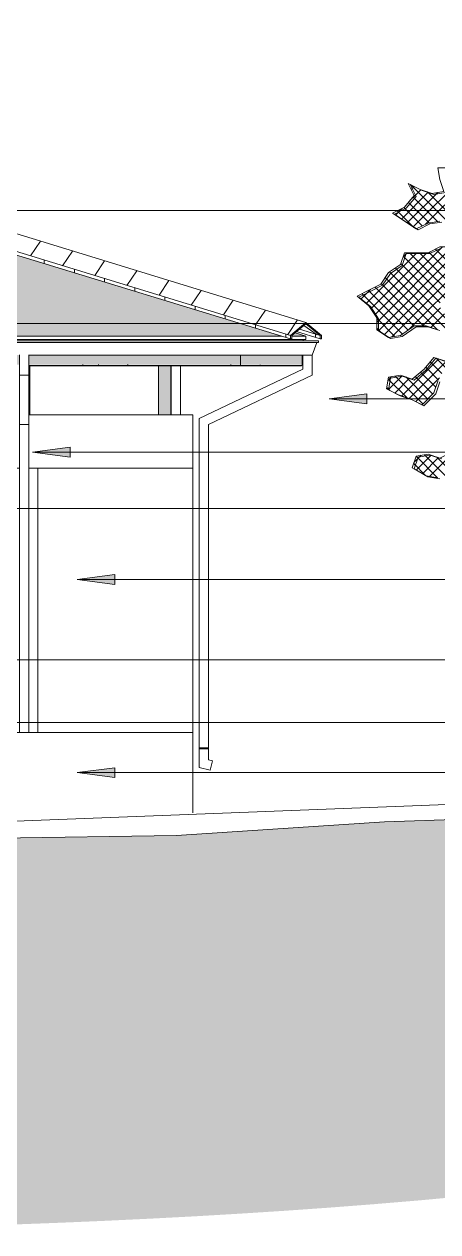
# Model space of a CAD drawing. Header units: millimetres. Extents: x -35517 to 139323, y -3702 to 5999.
# Drawn here: x 129443 to 132737, y -3702 to 5915 of the extents above; entities that cross this region are included whole.
import ezdxf

# ---------------------------------------------------------------- set-up
doc = ezdxf.new("R2010")
doc.units = ezdxf.units.MM
for name, color, linetype, lineweight in [('A-DETL-GENF', 92, 'Continuous', 5), ('A-DETL-THIN', 151, 'Continuous', 5), ('A-GENM', 13, 'Continuous', 5), ('A-ROOF', 132, 'Continuous', 9), ('A-ROOF-OTLN', 132, 'Continuous', 5), ('A-ROOF-PATT', 132, 'Continuous', 9), ('A-WALL', 113, 'Continuous', 9), ('C-TOPO', 7, 'Continuous', 5), ('G-ANNO-TEXT', 231, 'Continuous', 5), ('G-IMPT', 8, 'Continuous', 5), ('I-WALL', 2, 'Continuous', 9), ('L-PLNT', 71, 'Continuous', 5), ('S-COLS', 52, 'Continuous', 5)]:
    doc.layers.add(name, color=color, linetype=linetype, lineweight=lineweight)

# ---------------------------------------------------------------- blocks, each defined once
blk = doc.blocks.new('SVA_Shades of Green Tree - Australian_Tree_based_on_Leopard_Tree_2901-1101184-GENERAL EAST ELEVATION')
at = {"layer": 'G-IMPT'}
for p, q in [((24063.9, 4321.7), (24651.8, 4910.6)), ((23964.4, 4300.5), (24544.7, 4881.7)), ((24395.6, 4184), (23943, 4637.4)), ((23949.4, 4599.1), (23972.7, 4622.5)), ((23870.4, 4363.2), (24084.2, 4577.3)), ((23917.4, 4331.8), (24160, 4574.8)), ((23938.2, 4509.6), (23982.8, 4554.3)), ((23938.3, 4509.6), (24025.5, 4596.9)), ((23949.2, 4599.1), (23956.7, 4606.6)), ((23974.1, 4527.6), (23962.7, 4539.1)), ((24157.8, 4343.8), (23962.8, 4539.1)), ((24083.2, 4575.2), (24079.6, 4578.8)), ((24446, 4211.9), (24079.7, 4578.8)), ((24082.2, 4575.5), (24084.1, 4577.3)), ((24148, 4562.9), (24159.8, 4574.8)), ((23823.4, 4394.6), (23877.2, 4448.4)), ((23847.8, 4418.9), (23837.9, 4428.8)), ((23969.6, 4297), (23838, 4428.8)), ((23847.5, 4418.8), (23877.1, 4448.4)), ((23900, 4445), (23890.1, 4454.9)), ((24036.8, 4308.1), (23890.2, 4454.9)), ((23938.5, 4484.8), (23927.1, 4496.3)), ((24090.7, 4332.6), (23927.2, 4496.3)), ((23823.3, 4394.6), (23824.8, 4396.1)), ((23870.3, 4363.2), (23871.8, 4364.7)), ((23917.3, 4331.8), (23918.8, 4333.3)), ((23969.4, 4297), (23961.9, 4304.5)), ((23964.3, 4300.5), (23965.8, 4302)), ((23658.1, 3601.5), (24198.3, 4142.6)), ((23674.7, 3539.7), (24274.9, 4140.9)), ((23589.4, 3689.6), (23994.6, 4095.4)), ((23626.7, 3648.5), (24072.9, 4095.4)), ((23687.2, 3473.8), (24327.1, 4114.8)), ((23734.2, 3442.4), (24386.1, 4095.4)), ((23793.3, 3423.2), (24465.2, 4096.3)), ((23883.6, 4062.8), (23916.2, 4095.4)), ((23883.8, 4062.8), (23916.3, 4095.4)), ((23898.2, 4054.6), (23885.2, 4067.6)), ((24231.1, 3721.3), (23885.4, 4067.6)), ((23933.3, 3485.1), (24557.3, 4110.1)), ((23943.2, 4088), (23935.8, 4095.4)), ((24440.3, 3590.2), (23935.9, 4095.4)), ((23987.1, 4088), (23994.5, 4095.4)), ((24021.5, 4088), (24014.1, 4095.4)), ((24492.5, 3616.3), (24014.2, 4095.4)), ((24065.4, 4088), (24072.7, 4095.4)), ((24099.1, 4088.7), (24089.3, 4098.6)), ((24555.5, 3631.7), (24089.4, 4098.6)), ((24151.3, 4114.8), (24141.5, 4124.7)), ((24606.5, 3659.1), (24141.6, 4124.7)), ((23832.7, 3963.4), (23822.3, 3973.8)), ((24235, 3560.6), (23822.4, 3973.8)), ((23878.6, 3995.8), (23865.7, 4008.8)), ((24178.9, 3695.2), (23865.8, 4008.8)), ((23722.4, 3838.7), (23710.5, 3850.5)), ((24047, 3513.5), (23710.6, 3850.5)), ((23753.7, 3885.7), (23741.8, 3897.6)), ((24154.3, 3484.5), (23741.9, 3897.6)), ((23785.7, 3932.1), (23775.3, 3942.5)), ((24224.6, 3492.6), (23775.4, 3942.5)), ((23546.7, 3725.2), (23624.1, 3802.7)), ((23566.7, 3759.2), (23556.9, 3769.1)), ((23879.2, 3446.4), (23557, 3769.1)), ((23594.3, 3773.1), (23623.9, 3802.7)), ((23618.9, 3785.4), (23609.1, 3795.3)), ((23924.9, 3479), (23609.2, 3795.3)), ((23671.1, 3811.5), (23661.3, 3821.4)), ((23970.6, 3511.7), (23661.4, 3821.4)), ((23546.6, 3725.2), (23549.3, 3727.9)), ((23589.3, 3689.6), (23592, 3692.3)), ((24040.1, 3513.5), (24182.1, 3655.8)), ((23626.6, 3648.5), (23632.6, 3654.5)), ((23657.9, 3601.5), (23663.9, 3607.4)), ((23689.4, 3557.9), (23674.6, 3572.8)), ((23819.6, 3427.6), (23674.7, 3572.8)), ((24105.6, 3500.8), (24213.4, 3608.8)), ((23674.6, 3539.7), (23689.4, 3554.6)), ((23689.4, 3479.5), (23674.6, 3494.4)), ((23711.4, 3457.6), (23674.7, 3494.4)), ((23687, 3473.8), (23689.4, 3476.2)), ((23711.3, 3457.6), (23703.8, 3465.1)), ((23734, 3442.4), (23735.5, 3443.9)), ((23932.1, 2934.9), (24372.9, 3376.3)), ((23873.4, 2954.5), (24167.8, 3249.4)), ((24075.5, 3171.2), (24064.1, 3182.6)), ((24165.6, 3081.1), (24064.2, 3182.6)), ((24111.1, 3213.9), (24099.7, 3225.4)), ((24191.7, 3133.4), (24099.8, 3225.4)), ((24150.9, 3252.5), (24147.2, 3256.2)), ((24232, 3171.4), (24147.4, 3256.2)), ((23764.9, 3081.2), (23792.2, 3108.6)), ((23765.1, 3081.2), (23792.3, 3108.6)), ((23766.1, 3003.9), (23877.6, 3115.6)), ((23780, 3075.1), (23766.2, 3088.9)), ((23914.1, 2940.9), (23766.3, 3088.9)), ((23818.3, 2977.7), (23936.4, 3096)), ((23828.6, 3104.8), (23820.2, 3113.2)), ((24042.3, 2890.8), (23820.3, 3113.2)), ((23874.3, 3112.4), (23877.5, 3115.6)), ((23909.1, 3102.6), (23905.5, 3106.2)), ((24081.5, 2930.1), (23905.6, 3106.2)), ((23934.4, 3094.1), (23936.2, 3096)), ((23991.9, 3098), (23981.2, 3108.8)), ((24120.6, 2969.3), (23981.3, 3108.8)), ((23985.4, 2909.8), (24174.7, 3099.4)), ((24034.7, 3133.7), (24023.9, 3144.5)), ((24145, 3023.3), (24024, 3144.5)), ((23768.8, 3007.8), (23755, 3021.7)), ((23779.7, 2997.1), (23755.1, 3021.7)), ((23766, 3003.9), (23768.6, 3006.4)), ((24095, 2313.7), (24350.5, 2569.7)), ((23981.7, 2402.5), (23968.7, 2415.5)), ((24063.7, 2320.4), (23968.8, 2415.5)), ((23972.3, 2426.2), (23998.3, 2452.2)), ((23972.4, 2426.2), (24028.3, 2482.2)), ((23988.2, 2363.6), (24107.6, 2483.2)), ((24001.3, 2461.3), (23988.3, 2474.3)), ((24159.4, 2303), (23988.4, 2474.3)), ((24016.3, 2470.3), (24028.2, 2482.2)), ((24038.1, 2335.1), (24166.3, 2463.6)), ((24062.8, 2478.1), (24054.3, 2486.5)), ((24332.3, 2208.2), (24054.5, 2486.5)), ((24105.6, 2481.3), (24107.4, 2483.2)), ((24153.9, 2465.2), (24150.3, 2468.9)), ((24385.4, 2233.5), (24150.4, 2468.9)), ((24063.6, 2320.4), (24061, 2323))]:
    blk.add_line(p, q, dxfattribs=at)
at = {"layer": 'G-IMPT', "flags": 128}
for points in [[(24208.7, 4582.9), (24114.5, 4567.2), (24020.3, 4598.7), (23926, 4645.8), (23973.1, 4551.5), (23894.6, 4457.1), (23800.4, 4409.9), (23894.6, 4347), (23988.9, 4284.1), (24083.1, 4331.3), (24177.3, 4347)], [(24177.3, 4142.6), (24083.1, 4095.4), (23894.6, 4095.4), (23863.2, 4001.1), (23769, 3938.2), (23706.1, 3843.8), (23611.9, 3796.6), (23517.7, 3749.4), (23611.9, 3670.8), (23674.7, 3576.4), (23674.7, 3482.1), (23769, 3419.2), (23863.2, 3434.9), (23973.1, 3513.5), (24067.4, 3513.5), (24161.6, 3482.1)], [(24224.5, 3230.5), (24130.2, 3261.9), (24051.7, 3167.6), (23957.4, 3088.9), (23863.2, 3120.4), (23769, 3104.7), (23753.3, 3010.3), (23847.5, 2963.1), (23941.7, 2931.7), (24036, 2884.5), (24130.2, 2978.8), (24161.6, 3073.2)], [(24177.3, 2459.9), (24083.1, 2491.3), (23988.9, 2475.6), (23957.4, 2381.2), (24067.4, 2318.3), (24161.6, 2302.6)], [(25202.8, 5157.4), (25119.6, 5101.9), (25025.4, 5117.6), (24931.1, 5117.6), (24836.9, 5101.9), (24742.6, 5070.5), (24648.4, 5070.5), (24569.9, 4976.1), (24554.2, 4881.7), (24459.9, 4881.7), (24350, 4850.3), (24255.7, 4771.7), (24161.5, 4771.7), (24177.2, 4677.3), (24208.6, 4582.9), (24114.4, 4567.2), (24020.4, 4598.6)], [(23940.7, 4638.4), (23925.9, 4645.8), (23973, 4551.5), (23894.5, 4457.1), (23800.2, 4409.9), (23894.5, 4347), (23988.7, 4284.1), (23990.9, 4285.2)], [(24286.3, 4135.2), (24271.4, 4142.6), (24177.2, 4142.6), (24083, 4095.4), (23894.5, 4095.4), (23863.1, 4001.1), (23768.8, 3938.2), (23706, 3843.8), (23611.8, 3796.6), (23517.5, 3749.4), (23611.8, 3670.8), (23674.6, 3576.4), (23674.6, 3482.1), (23768.8, 3419.2), (23771.8, 3419.7)], [(24302, 3411.7), (24287.2, 3419.2), (24302.9, 3324.8), (24224.3, 3230.5), (24130.1, 3261.9), (24051.6, 3167.6), (23957.3, 3088.9), (23863.1, 3120.4), (23768.8, 3104.7), (23753.1, 3010.3), (23768, 3002.9)], [(24317, 2592), (24302.9, 2601.4), (24271.4, 2507), (24177.2, 2459.9), (24083, 2491.3), (23988.7, 2475.6), (23957.3, 2381.2), (24067.3, 2318.3), (24070, 2317.9)]]:
    blk.add_lwpolyline(points, dxfattribs=at)
at = {"layer": 'L-PLNT'}
for p, q in [((24035, 4591.3), (23940.7, 4638.4)), ((23940.7, 4638.4), (23987.9, 4544.1)), ((23940.7, 4638.4), (23940.7, 4638.4)), ((23987.9, 4544.1), (23909.3, 4449.7)), ((24129.2, 4559.8), (24035, 4591.3)), ((24223.5, 4575.5), (24129.2, 4559.8)), ((23909.3, 4449.7), (23815.1, 4402.6)), ((23815.1, 4402.6), (23909.3, 4339.6)), ((23909.3, 4339.6), (24003.6, 4276.7)), ((24097.8, 4323.9), (24192.1, 4339.6)), ((24003.6, 4276.7), (24097.8, 4323.9)), ((23909.3, 4088), (23877.9, 3993.7)), ((24097.8, 4088), (23909.3, 4088)), ((23909.3, 4088), (23909.3, 4088)), ((24192.1, 4135.2), (24097.8, 4088)), ((23877.9, 3993.7), (23783.7, 3930.8)), ((23783.7, 3930.8), (23720.9, 3836.4)), ((23783.6, 3930.8), (23783.7, 3930.8)), ((23626.6, 3789.2), (23532.4, 3742)), ((23720.9, 3836.4), (23626.6, 3789.2)), ((23532.3, 3742), (23532.4, 3742)), ((23532.4, 3742), (23626.6, 3663.4)), ((23626.6, 3663.4), (23689.4, 3569.1)), ((23626.6, 3663.4), (23626.6, 3663.4)), ((23689.4, 3569.1), (23689.4, 3474.7)), ((23689.4, 3569.1), (23689.4, 3569.1)), ((23689.4, 3474.7), (23783.7, 3411.8)), ((23689.4, 3474.7), (23689.4, 3474.7)), ((23877.9, 3427.5), (23987.9, 3506.1)), ((23987.9, 3506.1), (24082.1, 3506.1)), ((24082.1, 3506.1), (24176.3, 3474.7)), ((23783.7, 3411.8), (23877.9, 3427.5)), ((24144.9, 3254.5), (24066.4, 3160.2)), ((24239.2, 3223.1), (24144.9, 3254.5)), ((24144.9, 3254.5), (24144.9, 3254.5)), ((23783.7, 3097.3), (23768, 3002.9)), ((23783.6, 3097.3), (23783.7, 3097.3)), ((23877.9, 3113), (23783.7, 3097.3)), ((23972.2, 3081.5), (23877.9, 3113)), ((24066.4, 3160.2), (23972.2, 3081.5)), ((24066.4, 3160.2), (24066.4, 3160.2)), ((23767.9, 3002.9), (23768, 3002.9)), ((23768, 3002.9), (23862.2, 2955.7)), ((24144.9, 2971.4), (24176.3, 3065.8)), ((23862.2, 2955.7), (23956.5, 2924.3)), ((23956.5, 2924.3), (24050.7, 2877.1)), ((24050.7, 2877.1), (24144.9, 2971.4)), ((24003.6, 2468.2), (23972.2, 2373.8)), ((24003.5, 2468.2), (24003.6, 2468.2)), ((24097.8, 2483.9), (24003.6, 2468.2)), ((24192.1, 2452.5), (24097.8, 2483.9)), ((23972.1, 2373.8), (23972.2, 2373.8)), ((23972.2, 2373.8), (24082.1, 2310.9)), ((24082.1, 2310.9), (24176.3, 2295.2))]:
    blk.add_line(p, q, dxfattribs=at)
blk = doc.blocks.new('FP_607-GENERAL EAST ELEVATION')
at = {"layer": 'A-ROOF-OTLN'}
for p, q in [((20904.5, 3195), (21937.4, 3195)), ((22034.9, 3195), (23071.2, 3195))]:
    blk.add_line(p, q, dxfattribs=at)
at = {"layer": 'A-ROOF-PATT', "lineweight": 5}
for p, q in [((20904.5, 3197), (23077.9, 3197)), ((21106.4, 3194), (21139.9, 3194)), ((21332.3, 3193.9), (21332.2, 3193.8)), ((21332.5, 3193.9), (21332.3, 3193.9)), ((21332.7, 3193.9), (21332.5, 3193.9)), ((21332.9, 3194), (21332.7, 3193.9)), ((21333.1, 3194.1), (21332.9, 3194)), ((21333.3, 3194.1), (21333.1, 3194.1)), ((21333.5, 3204.1), (21333.3, 3204.5)), ((21333.5, 3194.2), (21333.3, 3194.1)), ((21333.7, 3203.8), (21333.5, 3204.1)), ((21333.7, 3194.3), (21333.5, 3194.2)), ((21333.9, 3203.4), (21333.7, 3203.8)), ((21333.9, 3194.5), (21333.7, 3194.3)), ((21334.1, 3203), (21333.9, 3203.4)), ((21334, 3194.6), (21333.9, 3194.5)), ((21334.2, 3194.7), (21334, 3194.6)), ((21334.3, 3202.6), (21334.1, 3203)), ((21334.4, 3194.9), (21334.2, 3194.7)), ((21334.5, 3202.3), (21334.3, 3202.6)), ((21334.6, 3195), (21334.4, 3194.9)), ((21334.7, 3201.9), (21334.5, 3202.3)), ((21334.8, 3195.2), (21334.6, 3195)), ((21334.9, 3201.6), (21334.7, 3201.9)), ((21335, 3195.4), (21334.8, 3195.2)), ((21335.1, 3201.2), (21334.9, 3201.6)), ((21335.2, 3195.6), (21335, 3195.4)), ((21335.3, 3200.9), (21335.1, 3201.2)), ((21335.4, 3195.8), (21335.2, 3195.6)), ((21335.4, 3200.5), (21335.3, 3200.9)), ((21335.6, 3200.2), (21335.4, 3200.5)), ((21335.5, 3196), (21335.4, 3195.8)), ((21335.8, 3199.8), (21335.6, 3200.2)), ((21336, 3199.5), (21335.8, 3199.8)), ((21336.2, 3199.2), (21336, 3199.5)), ((21336.4, 3198.8), (21336.2, 3199.2)), ((21336.6, 3198.5), (21336.4, 3198.8)), ((21336.8, 3198.2), (21336.6, 3198.5)), ((21337, 3197.9), (21336.8, 3198.2)), ((21337.2, 3197.6), (21337, 3197.9)), ((21337.4, 3197.4), (21337.2, 3197.6)), ((21337.6, 3197.1), (21337.4, 3197.4)), ((21337.7, 3196.8), (21337.6, 3197.1)), ((21337.9, 3196.6), (21337.7, 3196.8)), ((21338.1, 3196.3), (21337.9, 3196.6)), ((21338.3, 3196.1), (21338.1, 3196.3)), ((21338.5, 3195.9), (21338.3, 3196.1)), ((21338.7, 3195.7), (21338.5, 3195.9)), ((21338.9, 3195.5), (21338.7, 3195.7)), ((21339.1, 3195.3), (21338.9, 3195.5)), ((21339.3, 3195.1), (21339.1, 3195.3)), ((21339.5, 3194.9), (21339.3, 3195.1)), ((21339.7, 3194.8), (21339.5, 3194.9)), ((21339.9, 3194.6), (21339.7, 3194.8)), ((21340, 3194.5), (21339.9, 3194.6)), ((21340.2, 3194.4), (21340, 3194.5)), ((21340.4, 3194.2), (21340.2, 3194.4)), ((21340.6, 3194.2), (21340.4, 3194.2)), ((21340.8, 3194.1), (21340.6, 3194.2)), ((21341, 3194), (21340.8, 3194.1)), ((21341.2, 3193.9), (21341, 3194)), ((21341.4, 3193.9), (21341.2, 3193.9)), ((21341.6, 3193.9), (21341.4, 3193.9)), ((21341.8, 3193.8), (21341.6, 3193.9)), ((21411.2, 3194), (21444.7, 3194)), ((21457.7, 3204.2), (21457.6, 3203.9)), ((21457.9, 3204.5), (21457.7, 3204.2)), ((21614.4, 3194), (21647.9, 3194)), ((21684.5, 3193.9), (21684.3, 3193.9)), ((21684.7, 3194), (21684.5, 3193.9)), ((21684.9, 3194), (21684.7, 3194)), ((21685.1, 3194.1), (21684.9, 3194)), ((21685.3, 3194.2), (21685.1, 3194.1)), ((21685.5, 3194.3), (21685.3, 3194.2)), ((21685.7, 3194.4), (21685.5, 3194.3)), ((21685.9, 3194.5), (21685.7, 3194.4)), ((21686.1, 3194.6), (21685.9, 3194.5)), ((21686.3, 3194.8), (21686.1, 3194.6)), ((21686.4, 3194.9), (21686.3, 3194.8)), ((21686.6, 3195.1), (21686.4, 3194.9)), ((21686.8, 3195.3), (21686.6, 3195.1)), ((21687, 3195.5), (21686.8, 3195.3)), ((21687.2, 3195.7), (21687, 3195.5)), ((21687.4, 3195.9), (21687.2, 3195.7)), ((21687.6, 3196.1), (21687.4, 3195.9)), ((21687.8, 3196.4), (21687.6, 3196.1)), ((21688, 3196.6), (21687.8, 3196.4)), ((21688.2, 3196.9), (21688, 3196.6)), ((21688.3, 3197.1), (21688.2, 3196.9)), ((21688.5, 3197.4), (21688.3, 3197.1)), ((21688.7, 3197.7), (21688.5, 3197.4)), ((21688.9, 3198), (21688.7, 3197.7)), ((21689.1, 3198.3), (21688.9, 3198)), ((21689.3, 3198.6), (21689.1, 3198.3)), ((21689.5, 3198.9), (21689.3, 3198.6)), ((21689.7, 3199.2), (21689.5, 3198.9)), ((21689.9, 3199.5), (21689.7, 3199.2)), ((21690.1, 3199.9), (21689.9, 3199.5)), ((21690.2, 3200.2), (21690.1, 3199.9)), ((21690.4, 3200.5), (21690.2, 3200.2)), ((21690.6, 3200.9), (21690.4, 3200.5)), ((21690.8, 3201.2), (21690.6, 3200.9)), ((21691, 3201.6), (21690.8, 3201.2)), ((21691.2, 3201.9), (21691, 3201.6)), ((21691.4, 3202.3), (21691.2, 3201.9)), ((21691.6, 3202.7), (21691.4, 3202.3)), ((21691.8, 3203), (21691.6, 3202.7)), ((21692, 3203.4), (21691.8, 3203)), ((21692.2, 3203.8), (21692, 3203.4)), ((21692.3, 3204.1), (21692.2, 3203.8)), ((21692.5, 3204.5), (21692.3, 3204.1)), ((22122.4, 3194), (22155.9, 3194)), ((22427.2, 3194), (22460.7, 3194)), ((22505.5, 3193.9), (22505.3, 3193.8)), ((22505.7, 3193.9), (22505.5, 3193.9)), ((22505.9, 3193.9), (22505.7, 3193.9)), ((22506.1, 3194), (22505.9, 3193.9)), ((22506.3, 3194.1), (22506.1, 3194)), ((22506.5, 3194.2), (22506.3, 3194.1)), ((22506.7, 3194.2), (22506.5, 3194.2)), ((22506.9, 3194.4), (22506.7, 3194.2)), ((22507.1, 3194.5), (22506.9, 3194.4)), ((22507.2, 3194.6), (22507.1, 3194.5)), ((22507.4, 3194.8), (22507.2, 3194.6)), ((22507.6, 3194.9), (22507.4, 3194.8)), ((22507.8, 3195.1), (22507.6, 3194.9)), ((22508, 3195.3), (22507.8, 3195.1)), ((22508.2, 3195.5), (22508, 3195.3)), ((22508.4, 3195.7), (22508.2, 3195.5)), ((22508.6, 3195.9), (22508.4, 3195.7)), ((22508.8, 3196.1), (22508.6, 3195.9)), ((22509, 3196.3), (22508.8, 3196.1)), ((22509.2, 3196.6), (22509, 3196.3)), ((22509.4, 3196.8), (22509.2, 3196.6)), ((22509.5, 3197.1), (22509.4, 3196.8)), ((22509.7, 3197.4), (22509.5, 3197.1)), ((22509.9, 3197.6), (22509.7, 3197.4)), ((22510.1, 3197.9), (22509.9, 3197.6)), ((22510.3, 3198.2), (22510.1, 3197.9)), ((22510.5, 3198.5), (22510.3, 3198.2)), ((22510.7, 3198.8), (22510.5, 3198.5)), ((22510.9, 3199.2), (22510.7, 3198.8)), ((22511.1, 3199.5), (22510.9, 3199.2)), ((22511.3, 3199.8), (22511.1, 3199.5)), ((22511.5, 3200.2), (22511.3, 3199.8)), ((22511.6, 3200.5), (22511.5, 3200.2)), ((22511.8, 3200.9), (22511.6, 3200.5)), ((22512, 3201.2), (22511.8, 3200.9)), ((22512.2, 3201.6), (22512, 3201.2)), ((22512.4, 3201.9), (22512.2, 3201.6)), ((22512.6, 3202.3), (22512.4, 3201.9)), ((22512.8, 3202.6), (22512.6, 3202.3)), ((22513, 3203), (22512.8, 3202.6)), ((22513.2, 3203.4), (22513, 3203)), ((22513.4, 3203.8), (22513.2, 3203.4)), ((22513.6, 3204.1), (22513.4, 3203.8)), ((22513.8, 3204.5), (22513.6, 3204.1)), ((22589.7, 3197), (22589.7, 3204.5)), ((22732, 3194), (22765.5, 3194)), ((22740.2, 3193.9), (22740, 3193.8)), ((22740.3, 3193.9), (22740.2, 3193.9)), ((22740.5, 3193.9), (22740.3, 3193.9)), ((22740.7, 3194), (22740.5, 3193.9)), ((22740.9, 3194.1), (22740.7, 3194)), ((22741.1, 3194.1), (22740.9, 3194.1)), ((22741.3, 3194.2), (22741.1, 3194.1)), ((22741.5, 3194.4), (22741.3, 3194.2)), ((22741.7, 3194.5), (22741.5, 3194.4)), ((22741.9, 3194.6), (22741.7, 3194.5)), ((22742.1, 3194.7), (22741.9, 3194.6)), ((22742.2, 3194.9), (22742.1, 3194.7)), ((22742.4, 3195.1), (22742.2, 3194.9)), ((22742.6, 3195.2), (22742.4, 3195.1)), ((22742.8, 3195.4), (22742.6, 3195.2)), ((22743, 3195.6), (22742.8, 3195.4)), ((22743.2, 3195.8), (22743, 3195.6)), ((22743.4, 3196.1), (22743.2, 3195.8)), ((22743.6, 3196.3), (22743.4, 3196.1)), ((22743.8, 3196.5), (22743.6, 3196.3)), ((22744, 3196.8), (22743.8, 3196.5)), ((22744.2, 3197.1), (22744, 3196.8)), ((22744.3, 3197.3), (22744.2, 3197.1)), ((22744.5, 3197.6), (22744.3, 3197.3)), ((22744.7, 3197.9), (22744.5, 3197.6)), ((22744.9, 3198.2), (22744.7, 3197.9)), ((22745.1, 3198.5), (22744.9, 3198.2)), ((22745.3, 3198.8), (22745.1, 3198.5)), ((22745.5, 3199.1), (22745.3, 3198.8)), ((22745.7, 3199.4), (22745.5, 3199.1)), ((22745.9, 3199.8), (22745.7, 3199.4)), ((22746.1, 3200.1), (22745.9, 3199.8)), ((22746.2, 3200.4), (22746.1, 3200.1)), ((22746.4, 3200.8), (22746.2, 3200.4)), ((22746.6, 3201.1), (22746.4, 3200.8)), ((22746.8, 3201.5), (22746.6, 3201.1)), ((22747, 3201.8), (22746.8, 3201.5))]:
    blk.add_line(p, q, dxfattribs=at)
blk = doc.blocks.new('Downpipe - Downpipe-1373795-GENERAL EAST ELEVATION')
at = {"layer": 'A-GENM'}
for p, q in [((23084.8, 3166.5), (23084.8, 3280.1)), ((23159.8, 3119), (23159.8, 3280.1)), ((23084.8, 3166.5), (22259.8, 2775)), ((22334.8, 2727.6), (23159.8, 3119)), ((22259.8, 2775), (22259.8, 144.1)), ((22334.8, 144.1), (22334.8, 2727.6)), ((22259.8, 151.5), (22334.8, 151.5)), ((22259.8, 151.5), (22259.8, -3.5)), ((22259.8, 144.1), (22334.8, 144.1)), ((22334.8, 55.9), (22334.8, 151.5)), ((22365.8, 48.6), (22334.8, 55.9)), ((22348.6, -24.4), (22365.8, 48.6)), ((22259.8, -3.5), (22348.6, -24.4))]:
    blk.add_line(p, q, dxfattribs=at)
blk = doc.blocks.new('M_Concrete-Rectangular-Column - 200 x 300m-V612-GENERAL EAST ELEVATION')
at = {"layer": 'S-COLS'}
for p, q in [((20775.7, 2380), (20775.7, 275.3)), ((20829.5, 2380), (20775.7, 2380)), ((20975.7, 2380), (20904.5, 2380)), ((20975.7, 2380), (20975.7, 275.6))]:
    blk.add_line(p, q, dxfattribs=at)
blk = doc.blocks.new('Downpipe - Downpipe-V611-GENERAL EAST ELEVATION')
at = {"layer": 'A-GENM'}
for p, q in [((1265.5, 3119), (1265.5, 3282.2)), ((1340.5, 3282.2), (1340.5, 3119)), ((1265.5, 3119), (1340.5, 3119)), ((1265.5, 2727.6), (1265.5, 3119)), ((1340.5, 3119), (1340.5, 2727.6)), ((1265.5, 2727.6), (1340.5, 2727.6)), ((1265.5, 275.3), (1265.5, 2727.6)), ((1340.5, 2727.6), (1340.5, 275.3))]:
    blk.add_line(p, q, dxfattribs=at)

msp = doc.modelspace()

# ---------------------------------------------------------------- hatches: boundary and pattern name
at = {"layer": 'A-DETL-GENF'}
msp.add_hatch(color=9, dxfattribs=at).paths.add_polyline_path([(130611.1, 2805), (130611.1, 3195), (130513.6, 3195), (130513.6, 2805), (130575.4, 2805)])
h = msp.add_hatch(dxfattribs=at)
h.set_pattern_fill('FP_138', style=0, pattern_type=2)
h.set_pattern_definition([(45, (149900.19, 31118.52), (0, 179.9997), [127.279, -127.279]), (45, (149930.19, 31088.52), (0, 179.9997), [127.279, -127.279]), (45, (149960.19, 31058.52), (0, 179.9997), [127.279, -127.279]), (315, (149990.19, 31058.52), (179.9997, 0), [127.279, -127.279]), (315, (150020.19, 31088.52), (179.9997, 0), [127.279, -127.279]), (315, (150050.19, 31118.52), (179.9997, 0), [127.279, -127.279])])
h.paths.add_polyline_path([(125888.9, -3702), (126274.1, -3701.1), (126658.8, -3699), (127042.7, -3695.6), (127425.6, -3690.8), (127807.4, -3684.6), (128187.8, -3677), (128566.6, -3667.9), (128943.7, -3657.2), (129318.8, -3644.9), (129691.7, -3631), (130062.3, -3615.3), (130430.3, -3597.8), (130795.5, -3578.6), (131157.8, -3557.4), (131516.9, -3534.3), (131872.6, -3509.2), (132224.8, -3482), (132573.2, -3452.8), (132917.7, -3421.4), (133257.9, -3387.8), (133593.9, -3351.9), (133925.2, -3313.8), (134251.8, -3273.2), (134573.4, -3230.3), (134889.9, -3184.8), (135201, -3136.9), (135506.5, -3086.3), (135806.3, -3033.2), (136100.1, -2977.3), (136387.8, -2918.7), (136669.1, -2857.3), (136943.8, -2793), (137211.8, -2725.9), (137472.8, -2655.8), (137726.7, -2582.7), (137973.2, -2506.5), (138212.1, -2427.2), (138443.3, -2344.7), (138666.5, -2259), (138881.6, -2170), (139088.3, -2077.7), (139286.4, -1982), (139323.2, -1962.8), (139323.2, -73.7), (135563.7, -338), (132313.4, -435.9), (130656, -545.7), (126050.7, -619.6), (122952.4, -670.4), (106443.6, -669.3), (100712.2, -606.5), (100712.2, -2836.5), (101308.6, -2850), (101998, -2868), (102689, -2888.5), (103383.4, -2911.2), (104083, -2936.1), (105026.5, -2972.3), (105985.9, -3011.7), (107213.7, -3065), (108739.1, -3133.7), (112299.8, -3295.4), (113784.9, -3360.2), (115191.4, -3419.2), (116322.4, -3464.6), (117674.1, -3516.3), (118727, -3554.5), (119810.8, -3591.2), (120547.7, -3614.2), (121294.4, -3635.3), (122049.2, -3654.4), (122810.5, -3670.8), (123576.7, -3684.2), (124346.2, -3694.1), (125117.5, -3700.2), (125503.2, -3701.7)])
at = {"layer": 'A-ROOF-PATT', "lineweight": 5}
h = msp.add_hatch(dxfattribs=at)
h.set_pattern_fill('FP_127', color=256, style=0, pattern_type=2)
h.set_pattern_definition([(56.205, (127740.78, 4676), (-308.4, -0.001), [])])
h.paths.add_polyline_path([(131563.2, 3436.8), (131686.9, 3540.1), (123918.4, 5915.2), (123918.4, 5815.4), (123899.6, 5810.4), (123799.4, 5810.4), (131480.4, 3462.1)])
h = msp.add_hatch(dxfattribs=at)
h.set_pattern_fill('FP_115', color=256, style=0, pattern_type=2)
h.set_pattern_definition([(0, (108576.226, 12145.564), (323.85, 44.557), [76.2, -63.5, 88.9, -38.1, -165.1]), (0, (108576.226, 12145.564), (323.85, 44.557), [-266.7, 114.3, -50.8]), (0, (108652.426, 12147.42), (323.85, 44.557), [63.5, -241.3, 50.8, -76.2]), (0, (108804.826, 12142.78), (323.85, 44.557), [38.1, -393.7]), (90, (108576.23, 12145.56), (-107.95, 44.557), [42.701, -135.529]), (90, (108652.43, 12145.56), (-107.95, 44.557), [41.773, -136.457]), (90, (108715.93, 12145.56), (-107.95, 44.557), [38.988, -139.242]), (90, (108804.83, 12142.78), (-107.95, 44.557), [42.701, -135.529]), (90, (108842.93, 12142.78), (-107.95, 44.557), [42.701, -135.529]), (90, (108957.23, 12145.56), (-107.95, 44.557), [40.844, -137.385])])
h.paths.add_polyline_path([(119414.4, 3431.1), (131491.7, 3431.1), (123794.7, 5784.4), (123794.7, 5806.2), (114537.1, 5806.2), (114537.1, 5784.4), (106840.1, 3431.1), (118811.1, 3431.1)])
h.paths.add_polyline_path([(106745.2, 3431.1), (106758, 3431.1), (106758, 3435.3), (106731.4, 3457.6), (106644.9, 3431.1)])
h.paths.add_polyline_path([(131604.4, 3431.1), (131686.9, 3431.1), (131600.4, 3457.6), (131573.8, 3435.3), (131573.8, 3431.1)])
h = msp.add_hatch(dxfattribs=at)
h.set_pattern_fill('FP_126', color=256, style=0, pattern_type=2)
h.set_pattern_definition([(90, (127678.9, 4618.24), (-240.416, 1e-14), [])])
h.paths.add_polyline_path([(131563.2, 3424.6), (131563.2, 3436.8), (123799.4, 5810.4), (123794.7, 5810.4), (123794.7, 5799.7), (131480.4, 3449.9)])
h = msp.add_hatch(dxfattribs=at)
h.set_pattern_fill('FP_125', color=256, style=0, pattern_type=2)
h.set_pattern_definition([(90, (127678.9, 4604.5), (-240.416, 1e-14), [])])
h.paths.add_polyline_path([(131563.2, 3409.3), (131563.2, 3424.6), (123794.7, 5799.7), (123794.7, 5784.4), (131480.4, 3434.6)])
h = msp.add_hatch(dxfattribs=at)
h.set_pattern_fill('FP_122', color=256, style=0, pattern_type=2)
h.set_pattern_definition([(90, (131686.9, 3474.71), (-240.42, 1e-14), [])])
h.paths.add_polyline_path([(131563.2, 3409.3), (131573.8, 3409.3), (131573.8, 3435.3), (131686.9, 3529.8), (131800, 3435.3), (131800, 3409.3), (131810.6, 3409.3), (131810.6, 3436.8), (131686.9, 3540.1), (131563.2, 3436.8), (131563.2, 3424.6)])
h = msp.add_hatch(dxfattribs=at)
h.set_pattern_fill('FP_123', color=256, style=0, pattern_type=2)
h.set_pattern_definition([(90, (127915.78, 4609.84), (-240.416, 1e-14), [])])
h.paths.add_polyline_path([(131800, 3409.3), (131800, 3435.3), (131634.4, 3486), (131611.6, 3466.9), (131782, 3414.8)])
h = msp.add_hatch(dxfattribs=at)
h.set_pattern_fill('FP_124', color=256, style=0, pattern_type=2)
h.set_pattern_definition([(145.26, (127859.216, 4670.12), (-143.142, 0.0011), [])])
h.paths.add_polyline_path([(131800, 3435.3), (131686.9, 3529.8), (131634.4, 3486), (131795.3, 3436.8)])
h = msp.add_hatch(dxfattribs=at)
h.set_pattern_fill('FP_128', color=256, style=0, pattern_type=2)
h.set_pattern_definition([(0, (121757.79, 0), (406.4, 101.6), [33.528, -271.272, 33.528, -271.272, -1625.6]), (0, (121757.79, 0), (406.4, 101.6), [-609.6, 33.528, -576.072, 33.528, -271.272, -711.2]), (0, (121757.79, 0), (406.4, 101.6), [-1524, 33.528, -169.672, 33.528, -474.472]), (120, (121910.19, 50.8), (-291.1882, 301.1527), [33.528, -271.272, 33.528, -271.272, -1625.6]), (120, (121910.19, 50.8), (-291.1882, 301.1527), [-609.6, 33.528, -576.072, 33.528, -271.272, -711.2]), (120, (121910.19, 50.8), (-291.1882, 301.1527), [-1524, 33.528, -169.672, 33.528, -474.472]), (240, (121960.99, 254), (-115.2118, -402.7527), [33.528, -271.272, 33.528, -271.272, -1625.6]), (240, (121960.99, 254), (-115.2118, -402.7527), [-609.6, 33.528, -576.072, 33.528, -271.272, -711.2]), (240, (121960.99, 254), (-115.2118, -402.7527), [-1524, 33.528, -169.672, 33.528, -474.472])])
h.paths.add_polyline_path([(118811.1, 3204.5), (129405.7, 3204.5), (129405.7, 3280.1), (116286.7, 3280.1), (116286.7, 3204.5), (118735.7, 3204.5)])
h.paths.add_polyline_path([(131656.9, 3204.5), (131656.9, 3280.1), (129480.7, 3280.1), (129480.7, 3204.5), (131480.4, 3204.5)])
h.paths.add_polyline_path([(106745.2, 3204.5), (109841.7, 3204.5), (109841.7, 3280.1), (106674.9, 3280.1), (106674.9, 3204.5)])
h.paths.add_polyline_path([(109916.7, 3204.5), (116211.7, 3204.5), (116211.7, 3280.1), (109916.7, 3280.1)])
h = msp.add_hatch(dxfattribs=at)
h.set_pattern_fill('FP_129', color=256, style=0, pattern_type=2)
h.set_pattern_definition([(0, (119165.9, 3309.8), (0, 1200), []), (90, (119166, 3309.8), (-2400, 1e-13), [])])
h.paths.add_polyline_path([(118811.1, 3204.5), (129405.7, 3204.5), (129405.7, 3280.1), (116286.7, 3280.1), (116286.7, 3204.5), (118735.7, 3204.5)])
h.paths.add_polyline_path([(131656.9, 3204.5), (131656.9, 3280.1), (129480.7, 3280.1), (129480.7, 3204.5), (131480.4, 3204.5)])
h.paths.add_polyline_path([(106745.2, 3204.5), (109841.7, 3204.5), (109841.7, 3280.1), (106674.9, 3280.1), (106674.9, 3204.5)])
h.paths.add_polyline_path([(109916.7, 3204.5), (116211.7, 3204.5), (116211.7, 3280.1), (109916.7, 3280.1)])
at = {"layer": 'G-ANNO-TEXT'}
for points in [[(131871.3, 2932.5), (132171.3, 2893), (132171.3, 2972)], [(129510.5, 2506), (129810.5, 2466.5), (129810.5, 2545.5)], [(129865.2, 1493), (130165.2, 1453.5), (130165.2, 1532.5)], [(129865.2, -45.1), (130165.2, -84.6), (130165.2, -5.6)]]:
    msp.add_hatch(color=7, dxfattribs=at).paths.add_polyline_path(points)

# ---------------------------------------------------------------- linework, layer by layer
at = {"layer": 'A-DETL-THIN'}
for p, q in [((130611.1, 3195), (130513.6, 3195)), ((130513.6, 3195), (130513.6, 2805)), ((130611.1, 2805), (130611.1, 3195)), ((130513.6, 2805), (130611.1, 2805)), ((135563.7, -338), (132313.4, -435.9)), ((132313.4, -435.9), (130656, -545.7)), ((130656, -545.7), (127855.7, -590))]:
    msp.add_line(p, q, dxfattribs=at)
at = {"layer": 'A-ROOF'}
for p, q in [((131686.9, 3405), (106644.9, 3405)), ((106840.1, 3431.1), (131491.7, 3431.1)), ((131573.8, 3431.1), (131686.9, 3431.1)), ((131686.9, 3431.1), (131600.4, 3457.6)), ((131686.9, 3405), (131686.9, 3431.1))]:
    msp.add_line(p, q, dxfattribs=at)
at = {"layer": 'A-ROOF-OTLN'}
for p, q in [((131686.9, 3540.1), (123918.4, 5915.2)), ((131563.2, 3409.3), (123794.7, 5784.4)), ((131563.2, 3436.8), (123799.4, 5810.4)), ((131686.9, 3540.1), (131563.2, 3436.8)), ((131573.8, 3435.3), (131686.9, 3529.8)), ((131800, 3409.3), (131611.6, 3466.9)), ((131800, 3435.3), (131634.4, 3486)), ((131810.6, 3436.8), (131686.9, 3540.1)), ((131686.9, 3529.8), (131800, 3435.3)), ((131786.9, 3392.3), (106544.9, 3392.3)), ((131786.9, 3379.6), (106544.9, 3379.6)), ((131563.2, 3436.8), (131563.2, 3409.3)), ((131563.2, 3409.3), (131573.8, 3409.3)), ((131573.8, 3409.3), (131573.8, 3435.3)), ((131665.1, 3392.3), (131665.1, 3405)), ((131736.1, 3280.1), (131774.2, 3379.6)), ((131786.9, 3379.6), (131786.9, 3392.3)), ((131800, 3435.3), (131800, 3409.3)), ((131800, 3409.3), (131810.6, 3409.3)), ((131810.6, 3409.3), (131810.6, 3436.8)), ((131736.1, 3280.1), (129480.7, 3280.1)), ((131656.9, 3204.5), (131656.9, 3280.1))]:
    msp.add_line(p, q, dxfattribs=at)
msp.add_open_spline([(131647.4, 3195), (131648.2, 3195), (131649.5, 3195.2), (131651, 3195.7), (131652, 3196.2), (131652.7, 3196.6), (131653.4, 3197.1), (131654, 3197.6), (131654.5, 3198.2), (131655.1, 3198.9), (131655.6, 3199.7), (131656.2, 3200.9), (131656.7, 3202.4), (131656.9, 3203.7), (131656.9, 3204.5)], degree=3, knots=[0, 0, 0, 0, 0.166667, 0.25, 0.333333, 0.375, 0.416667, 0.5, 0.541667, 0.583333, 0.666667, 0.75, 0.833333, 1, 1, 1, 1], dxfattribs=at)
at = {"layer": 'A-WALL'}
for p, q in [((130786.9, 2380), (130786.9, -364)), ((130786.9, 275.3), (126936.9, 275.3))]:
    msp.add_line(p, q, dxfattribs=at)
at = {"layer": 'C-TOPO'}
for p, q in [((123655.8, -650.8), (139323.2, -48.5)), ((139323.2, -48.5), (123655.8, -650.8))]:
    msp.add_line(p, q, dxfattribs=at)
at = {"layer": 'G-ANNO-TEXT', "color": 7}
for p, q in [((126226.1, 4430.6), (133345.4, 4430.6)), ((125070.6, 3530.6), (133345.4, 3530.6)), ((132171.3, 2972), (131871.3, 2932.5)), ((131871.3, 2932.5), (132171.3, 2893)), ((131871.3, 2932.5), (135295.2, 2932.5)), ((132171.3, 2893), (132171.3, 2972)), ((129810.5, 2545.5), (129510.5, 2506)), ((129510.5, 2506), (129810.5, 2466.5)), ((129510.5, 2506), (135920.7, 2506)), ((129810.5, 2466.5), (129810.5, 2545.5)), ((125567.5, 2059.4), (135021.6, 2059.4)), ((130165.2, 1532.5), (129865.2, 1493)), ((129865.2, 1493), (130165.2, 1453.5)), ((129865.2, 1493), (135486, 1493)), ((130165.2, 1453.5), (130165.2, 1532.5)), ((127076.5, 852.5), (136140.3, 852.5)), ((122408.3, 354.9), (135807.3, 354.9)), ((130165.2, -5.6), (129865.2, -45.1)), ((129865.2, -45.1), (130165.2, -84.6)), ((129865.2, -45.1), (135504, -45.1)), ((130165.2, -84.6), (130165.2, -5.6))]:
    msp.add_line(p, q, dxfattribs=at)
at = {"layer": 'I-WALL'}
for p, q in [((130513.6, 2805), (129480.7, 2805)), ((130611.1, 2805), (130786.9, 2805)), ((130786.9, 2805), (130786.9, 2380)), ((129480.7, 2380), (130786.9, 2380))]:
    msp.add_line(p, q, dxfattribs=at)
at = {"layer": 'S-COLS'}
for p, q in [((129489.4, 2805), (129489.4, 3195)), ((130614.4, 3195), (130614.4, 2805)), ((130689.4, 2805), (130689.4, 3195))]:
    msp.add_line(p, q, dxfattribs=at)

# ---------------------------------------------------------------- block references
at = {"layer": 'A-GENM'}
for name, p in [('Downpipe - Downpipe-V611-GENERAL EAST ELEVATION', (128140.2, 0)), ('Downpipe - Downpipe-1373795-GENERAL EAST ELEVATION', (108576.2, 0))]:
    msp.add_blockref(name, p, dxfattribs=at)
at = {"layer": 'A-ROOF-OTLN'}
msp.add_blockref('FP_607-GENERAL EAST ELEVATION', (108576.2, 0), dxfattribs=at)
at = {"layer": 'L-PLNT'}
msp.add_blockref('SVA_Shades of Green Tree - Australian_Tree_based_on_Leopard_Tree_2901-1101184-GENERAL EAST ELEVATION', (108576.2, 0), dxfattribs=at)
at = {"layer": 'S-COLS'}
msp.add_blockref('M_Concrete-Rectangular-Column - 200 x 300m-V612-GENERAL EAST ELEVATION', (108576.2, 0), dxfattribs=at)

doc.saveas('drawing.dxf')
